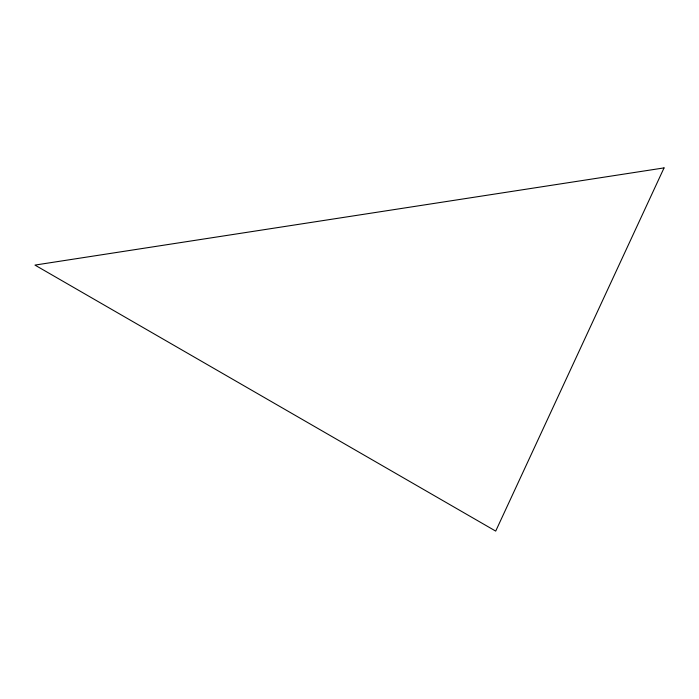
<?xml version="1.0" encoding="UTF-8"?>
<svg xmlns="http://www.w3.org/2000/svg" width="699" height="699" viewBox="0 0 699 699"><rect width="100%" height="100%" fill="white"/><g stroke="black" fill="none" stroke-linecap="round" stroke-linejoin="round"><path stroke-width="1.05" d="M664.05 167.9L495.705 531.1L34.95 265.087L664.05 167.9"/></g></svg>
